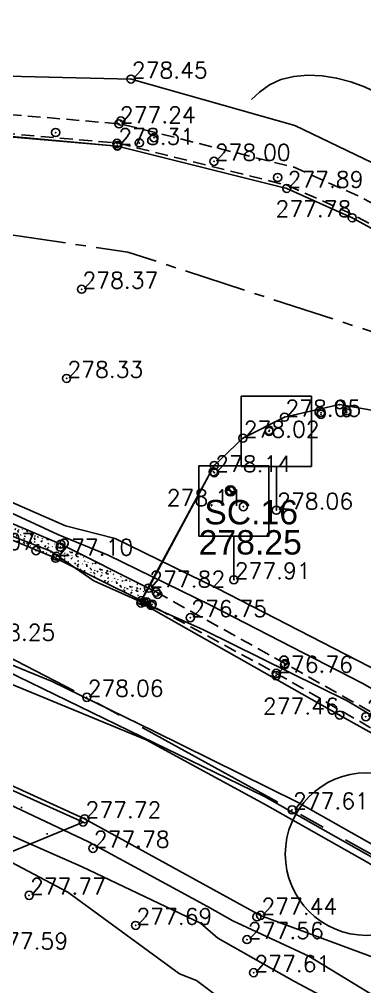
# Model space of a CAD drawing. Header units: millimetres. Extents: x 524954 to 526204, y 9523489 to 9524010.
# Drawn here: x 525229.7 to 525250.9, y 9523740.3 to 9523799.8 of the extents above; entities that cross this region are included whole.
import ezdxf
from ezdxf.enums import TextEntityAlignment as Align

# ---------------------------------------------------------------- set-up
doc = ezdxf.new("R2010")
doc.units = ezdxf.units.MM
doc.header["$PDMODE"] = 32
doc.header["$PDSIZE"] = 0.5
doc.linetypes.add('AXES2', pattern=[28.575, 19.05, -3.175, 3.175, -3.175])
doc.linetypes.add('CACHE2', pattern=[4.7625, 3.175, -1.5875])
for name, color, linetype in [('Axe_Route_Existante', 1, 'AXES2'), ('Bord_Route_Existante', 6, 'Continuous'), ('Caniveau', 5, 'CACHE2'), ('CN_02_00', 4, 'Continuous'), ('PLUME_1', 7, 'Continuous'), ('PLUME_3', 4, 'Continuous'), ('PLUME_4', 3, 'Continuous'), ('PLUME_5', 6, 'Continuous'), ('PLUME_6', 2, 'Continuous'), ('Signalisation', 7, 'Continuous'), ('TopoAlt', 3, 'Continuous'), ('TopoAlt polygo', 7, 'Continuous'), ('TOPOJIS', 7, 'Continuous'), ('TOPOJIS polygo', 1, 'Continuous'), ('TopoMat polygo', 1, 'Continuous')]:
    doc.layers.add(name, color=color, linetype=linetype)
doc.layers.add('Bord_Route_Existante_POLY3D', color=6, linetype='Continuous', plot=False)
doc.layers.add('Trottoir', color=7, linetype='Continuous', true_color=0xff6666)
doc.styles.add('Arial 1.0', font='arial.ttf', dxfattribs={"width": 0.99, "height": 1})
doc.styles.add('Simplex 1.0', font='Simplex.shx', dxfattribs={"width": 0.99, "height": 1})

# ---------------------------------------------------------------- blocks, each defined once
blk = doc.blocks.new('TCPOINT M')
at = {"color": 0}
blk.add_point((0, 0), dxfattribs=at)
at = {"layer": 'TopoAlt', "style": 'Simplex 1.0', "width": 0.99}
blk.add_attdef('ALT', (0.15, 0.15), '', height=1, dxfattribs=at)
blk = doc.blocks.new('TCPOINT polygo')
at = {"color": 0, "const_width": 0.075}
blk.add_lwpolyline([(0, 0.0375, 1), (0, -0.0375, 1)], format="xyb", close=True, dxfattribs=at)
at = {"color": 0}
blk.add_point((0, 0), dxfattribs=at)
at = {"layer": 'TopoAlt polygo', "style": 'Arial 1.0', "width": 0.99}
blk.add_attdef('ALT', (0.15, 0.15), '', height=2, dxfattribs=at)
at = {"layer": 'TopoMat polygo', "style": 'Arial 1.0', "width": 0.99}
blk.add_attdef('MAT', text='', height=2, dxfattribs=at).set_placement((0.15, -2.5), align=Align.TOP_LEFT)
blk = doc.blocks.new('t014')
at = {"color": 0, "const_width": 1.249375}
for points in [[(0, 0.625313, 0.414214), (-0.625313, 0, 1)], [(0, -0.625312, 0.414214), (0.625313, 0, 0.414214)]]:
    blk.add_lwpolyline(points, format="xyb", dxfattribs=at)
at = {"color": 0}
blk.add_circle((0, 0), 1.25, dxfattribs=at)

msp = doc.modelspace()

# ---------------------------------------------------------------- hatches: boundary and pattern name
at = {"layer": 'Bord_Route_Existante'}
h = msp.add_hatch(dxfattribs=at)
h.set_pattern_fill('ALEA', color=8, scale=0.5, style=0)
h.set_pattern_definition([(312, (0.5, 0), (5.8688856024, 1.247470143), [0, -3.75]), (67, (-0.25, 0.433), (-5.9552769074, -0.7312160615), [0, -6.25]), (153, (-0.25, 0.433), (0.3140157387, -5.991777206), [0, -5]), (180, (-0.25, -0.433), (3, -5.19615242), [0, -5]), (74, (-2, 0), (-5.821774355, -1.4515313743), [0, -5]), (286, (-2, 0), (5.821774355, -1.4515313743), [0, -5]), (52, (1, -1.732), (-5.9416084103, 0.835038604), [0, -6.25]), (300, (1, 1.732), (5.9999999977, -1.4e-09), [0, -5]), (175, (1, 1.732), (2.5357095707, -5.4378467195), [0, -5]), (114, (0.25, 1.299), (-5.9671313697, 0.6271707807), [0, -2.5]), (248, (0.25, -1.299), (3.6939688494, -4.7280645206), [0, -3.1])])
h.paths.add_polyline_path([(525206.458, 9523729.169), (525202.714, 9523720.535), (525199.802, 9523714.653), (525196.267, 9523706.744), (525203.431, 9523703.543), (525203.876, 9523705.398), (525204.915, 9523708.694), (525208.962, 9523717.669), (525219.81, 9523740.971), (525221.696, 9523745.496), (525233.613, 9523750.417), (525215.23, 9523758.673), (525216.362, 9523756.555), (525217.008, 9523753.625), (525216.18, 9523749.234), (525212.973, 9523742.341)])
at = {"layer": 'Caniveau', "linetype": 'ByBlock', "ltscale": 0.25}
h = msp.add_hatch(dxfattribs=at)
h.set_pattern_fill('HAIE', color=256, scale=1.5, angle=15, style=0)
h.set_pattern_definition([(124.29004622, (1.014315, 0.277555), (-15.293218087377, 22.30173716473923), [0.0905085, -31.69392165]), (176.565051177, (0.2734, 1.4903), (-1.448888739435, -0.388228567652), [0.094695, -4.64872149026]), (121.927513064, (0.17885, 1.496014), (-10.8425263371845, 17.28263934204195), [0.10269, -35.95975584045]), (126.250505507, (0.631744, 0.169275), (-4.8389203171242, 6.4679865618761), [0.1297425, -28.8400693737]), (43.4429286244, (0.21172, 0.96068), (13.6084047277852, 12.96384668075138), [0.11664, -40.82539219185]), (98.6598082541, (0.22912, 0.84592), (-0.3882285676543, 1.448888739434), [0.11607, -13.4670077072]), (43.0724869359, (0.83904, 1.70824), (16.1179536390994, 15.18919255559585), [0.0726255, -25.4273745]), (84.4439547804, (1.2538, 0.40807), (0.2842030364745, 4.7348947859612), [0.07305, -12.74295561798]), (137.905242923, (1.256676, 0.479656), (-4.0624631818282, 3.57020908299136), [0.086475, -30.28621009695]), (150, (1.2926, 0.6264), (-1.44888873943, -0.38822856765), [0.0544155, -2.06690484356]), (171.250505507, (1.131025, 1.543215), (-25.89981980446587, 3.93056409362894), [0.116805, -40.85269585125]), (60, (0.9734, 1.4876), (-0.38822856765, 1.44888873943), [0.084633, -2.03668734356]), (63.3664606634, (1.04099, 1.2846), (7.0363926348268, 14.3087098890701), [0.05142, -18.0109718682]), (49.6951535312, (1.11781, 1.03094), (11.7712874207194, 14.02450685250895), [0.067575, -23.6495074512]), (143.290163192, (0.422714, 1.609965), (-7.7366977959753, 5.69152942658283), [0.06918, -36.2419753107]), (87.2553283749, (0.785944, 0.848996), (1.60119268767716, 34.5931522410971), [0.11217, -39.2610442452]), (130.346175942, (0.79134, 0.96101), (-2.2253458747472, 2.50954891121583), [0.08988, -31.4458140624]), (130.016893478, (1.06139, 0.69732), (-2.2253458747352, 2.5095489112154), [0.13194, -24.6974780358]), (56.1859251657, (1.03597, 0.65945), (1.060660171784, 1.837117307093), [0.045405, -15.89981371905]), (78.434948823, (1.0232, 0.49226), (-0.388228567653, 1.448888739434), [0.0286695, -3.32543246625]), (146.185925166, (0.63713, 0.44636), (-1.8371173070985, 1.0606601717743), [0.090855, -15.85436371905]), (174.44395478, (0.67993, 0.61705), (-4.7348947859592, 0.2842030365075), [0.073053, -12.74295261798]), (34.7988763545, (0.392334, 0.69927), (14.38486186310108, 10.06606920187948), [0.050085, -39.8059057668]), (131.565051177, (0.5082, 1.0268), (-1.837117307086, 1.060660171782), [0.0286695, -3.32543246625]), (60, (0.6443, 1.196), (-0.38822856765, 1.44888873943), [0.0362775, -2.08504284356]), (71.309932474, (0.8487, 1.12684), (0.672431604126, 3.28600604652), [0.0308685, -5.3774584132]), (146.185925166, (0.60991, 1.45669), (-1.8371173070985, 1.0606601717743), [0.045465, -15.89975371905]), (15, (0.216, 1.2225), (-0.38822856765, 1.44888873943), [0.075, -1.425]), (161.309932474, (0.03296, 0.1739), (-3.28600604652, 0.672431604126), [0.092355, -5.3159719132]), (158.130102354, (-0.01632, 0.7048), (-5.123123353604, 1.73309177592), [0.106836, -7.393164]), (51.3843518158, (-0.178414, 0.66585), (4.63086925477394, 5.8995804889095), [0.1008255, -35.3004456636]), (151.73570459, (-0.18076, 0.988105), (-29.0056483458238, 15.52167400838734), [0.099864, -34.91798859]), (40.7099537808, (-0.21255, 1.33803), (2.5095489112126, 2.2253458747396), [0.13764, -44.81233219125]), (142.405356631, (0.18647, 0.29455), (-19.53585877371486, 14.9532679362278), [0.0915, -32.0099018385]), (60, (0.2564, 0.0833), (-0.38822856765, 1.44888873943), [0.0423165, -2.07900384355]), (168.434948823, (0.15775, 0.6497), (-1.448888739433, -0.388228567656), [0.0381525, -3.31594946625]), (182.471192291, (0.30467, 0.29967), (-7.632672264823, -0.492254098855), [0.11832, -13.71099668593]), (60, (0.0374, 1.0194), (-0.38822856765, 1.44888873943), [0.1060665, -2.01525384356])])
h.paths.add_polyline_path([(525221.969, 9523771.863), (525232.243, 9523767.51), (525237.635, 9523764.809), (525237.194, 9523764.043), (525231.929, 9523766.65), (525221.578, 9523770.941)])

# ---------------------------------------------------------------- linework, layer by layer
at = {"layer": 'Axe_Route_Existante', "ltscale": 0.5, "flags": 128}
msp.add_lwpolyline([(524973.101, 9523802.49), (525007.26, 9523792.779), (525027.54, 9523787.364), (525056.127, 9523779.755), (525082.674, 9523773.102), (525107.546, 9523770.048), (525120.684, 9523770.139), (525151.777, 9523772.648), (525176.899, 9523773.894), (525199.324, 9523771.095), (525218.337, 9523765.264), (525227.192, 9523761.534), (525233.843, 9523758.094), (525246.468, 9523751.167), (525256.506, 9523745.531), (525267.014, 9523739.694), (525277.691, 9523733.704), (525288.849, 9523727.299), (525294.632, 9523724.022), (525301.927, 9523719.966), (525310.691, 9523715.333), (525328.32, 9523705.784), (525328.32, 9523705.784), (525337.316, 9523700.691), (525351.138, 9523692.703), (525363.696, 9523685.45), (525368.801, 9523682.627), (525375.475, 9523679.109), (525390.225, 9523670.468), (525400.9, 9523665.019), (525419.619, 9523658.456), (525435.368, 9523656.046), (525454.334, 9523656.625), (525476.288, 9523660.734), (525488.784, 9523664.768), (525501.859, 9523668.012), (525521.809, 9523675.315), (525541.116, 9523687.802), (525552.62, 9523697.708), (525562.351, 9523710.18), (525568.681, 9523722.572), (525575.059, 9523738.704), (525576.995, 9523751.051), (525577.798, 9523776.069), (525576.166, 9523799.52), (525574.181, 9523815.429), (525572.049, 9523834.204), (525569.92, 9523851.041), (525567.326, 9523868.19), (525565.579, 9523885.379), (525563.689, 9523903.219), (525561.356, 9523920.701), (525558.839, 9523938.161)], dxfattribs=at)
at = {"layer": 'Axe_Route_Existante', "ltscale": 0.2, "flags": 128}
msp.add_lwpolyline([(525160.389, 9523785.573), (525205.797, 9523788.476), (525217.621, 9523788.238), (525236.372, 9523785.487), (525254.986, 9523779.404), (525273.087, 9523770.44), (525292.33, 9523759.946), (525308.092, 9523751.255), (525324.048, 9523742.079), (525331.063, 9523738.206), (525341.621, 9523732.26), (525352.065, 9523726.389), (525361.763, 9523720.953), (525371.128, 9523715.674), (525380.291, 9523710.543), (525400.244, 9523698.831), (525414.858, 9523691.369), (525425.413, 9523686.737), (525431.187, 9523683.889)], dxfattribs=at)
at = {"layer": 'Bord_Route_Existante', "flags": 128}
for points in [[(525223.837, 9523793.03), (525235.719, 9523792.006), (525246.137, 9523789.401), (525250.161, 9523787.597), (525257.166, 9523783.785), (525275.212, 9523773.506), (525275.212, 9523773.506), (525285.425, 9523767.672), (525293.84, 9523763.083), (525309.856, 9523753.919), (525310.729, 9523753.366), (525319.14, 9523747.738), (525328.11, 9523742.331), (525328.11, 9523742.331), (525328.11, 9523742.331), (525336.826, 9523737.429), (525346.028, 9523732.316), (525354.526, 9523727.648)], [(525279.275, 9523738.75), (525269.224, 9523746.013), (525260.296, 9523750.907), (525260.296, 9523750.907), (525260.296, 9523750.907), (525249.386, 9523756.998), (525249.386, 9523756.998), (525237.175, 9523763.898), (525237.194, 9523764.044), (525241.682, 9523772.358), (525243.437, 9523774.035), (525246.002, 9523775.33), (525249.388, 9523776.099), (525253.199, 9523775.441), (525270.632, 9523766.582), (525281.73, 9523760.714), (525290.568, 9523756.324), (525306.727, 9523748.07), (525323.073, 9523740.103)], [(525286.283, 9523724.592), (525277.74, 9523728.73), (525253.667, 9523741.25), (525253.096, 9523741.492), (525244.526, 9523744.675), (525233.71, 9523750.617), (525223.366, 9523755.337), (525215.23, 9523758.673), (525209.606, 9523761.576), (525201.582, 9523763.975), (525193.808, 9523765.63), (525185.186, 9523766.761), (525176.444, 9523767.315)]]:
    msp.add_lwpolyline(points, dxfattribs=at)
msp.add_lwpolyline([(525206.458, 9523729.169), (525202.714, 9523720.535), (525199.802, 9523714.653), (525196.267, 9523706.744), (525203.431, 9523703.543), (525203.876, 9523705.398), (525204.915, 9523708.694), (525208.962, 9523717.669), (525219.81, 9523740.971), (525221.696, 9523745.496), (525233.613, 9523750.417), (525215.23, 9523758.673), (525216.362, 9523756.555), (525217.008, 9523753.625), (525216.18, 9523749.234), (525212.973, 9523742.341)], close=True, dxfattribs=at)
at = {"layer": 'Bord_Route_Existante_POLY3D'}
for points in [[(525223.846, 9523793.096, 278.57), (525235.719, 9523792.006, 278.18), (525246.137, 9523789.401, 277.89), (525250.161, 9523787.597, 277.78), (525257.166, 9523783.785, 277.56), (525275.212, 9523773.506, 277.13), (525285.425, 9523767.672, 276.97), (525293.84, 9523763.083, 276.63), (525309.856, 9523753.919, 276.23), (525310.239, 9523753.698, 276.06), (525310.729, 9523753.366, 276.19), (525319.14, 9523747.738, 275.68), (525328.11, 9523742.331, 275.43), (525336.826, 9523737.429, 275.38), (525346.028, 9523732.316, 275.46), (525354.526, 9523727.648, 275.47)], [(525279.275, 9523738.75, 276.9), (525269.224, 9523746.013, 276.92), (525268.338, 9523746.539, 276.96), (525260.296, 9523750.907, 277.14), (525249.386, 9523756.998, 277.46), (525237.175, 9523763.898, 277.84), (525237.194, 9523764.044, 277.83), (525237.634, 9523764.809, 277.82), (525241.682, 9523772.358, 277.98), (525243.437, 9523774.035, 278.02), (525246.002, 9523775.33, 278.05), (525249.388, 9523776.099, 278), (525253.199, 9523775.441, 277.91), (525270.632, 9523766.582, 277.43), (525281.73, 9523760.714, 277.24), (525284.879, 9523759.079, 277.13), (525290.568, 9523756.324, 276.82), (525306.727, 9523748.07, 276.21), (525323.073, 9523740.103, 275.6)], [(525125.167, 9523764.211, 281.6), (525144.506, 9523765.617, 280.96), (525155.934, 9523766.66, 280.57), (525166.063, 9523767.401, 280.21), (525176.444, 9523767.315, 279.84), (525180.8, 9523767.044, 279.62), (525185.186, 9523766.761, 279.51), (525193.808, 9523765.63, 279.25), (525201.582, 9523763.975, 278.97), (525205.234, 9523762.825, 278.77), (525209.606, 9523761.576, 278.65), (525215.23, 9523758.673, 278.32), (525223.366, 9523755.337, 278), (525233.71, 9523750.617, 277.72), (525244.526, 9523744.675, 277.44), (525253.096, 9523741.492, 277.25), (525253.667, 9523741.25, 277.24), (525277.74, 9523728.73, 276.85), (525286.283, 9523724.592, 276.77)]]:
    msp.add_polyline3d(points, dxfattribs=at)
msp.add_polyline3d([(525206.458, 9523729.169, 0), (525202.714, 9523720.535, 272.86), (525199.802, 9523714.653, 271.79), (525198.024, 9523710.625, 271.22), (525196.267, 9523706.744, 0), (525203.431, 9523703.543, 0), (525203.876, 9523705.398, 270.94), (525204.915, 9523708.694, 271.29), (525208.962, 9523717.669, 272.8), (525219.81, 9523740.971, 276.94), (525221.696, 9523745.496, 277.25), (525233.613, 9523750.417, 277.8), (525215.23, 9523758.673, 278.32), (525216.362, 9523756.555, 0), (525217.008, 9523753.625, 0), (525216.18, 9523749.234, 0), (525212.973, 9523742.341, 0)], close=True, dxfattribs=at)
at = {"layer": 'Caniveau', "ltscale": 0.25, "flags": 128}
for points in [[(524978.921, 9523818.749), (525007.12, 9523808.984), (525050.049, 9523797.236), (525059.403, 9523794.608), (525066.071, 9523792.798), (525071.256, 9523791.666), (525075.778, 9523790.605), (525082.17, 9523789.332), (525091.46, 9523787.968), (525094.462, 9523787.615), (525106.129, 9523786.717), (525119.032, 9523786.55), (525127.277, 9523786.92), (525130.781, 9523787.148), (525144.254, 9523788.692), (525157.053, 9523789.824), (525159.565, 9523789.96), (525186.295, 9523791.678), (525194.148, 9523792.321), (525204.801, 9523793.175), (525211.059, 9523793.613), (525217.049, 9523794.156), (525223.871, 9523794.405), (525235.946, 9523793.365), (525246.588, 9523790.704), (525250.771, 9523788.828), (525257.796, 9523785.005), (525267.26, 9523779.721), (525275.934, 9523774.674), (525286.15, 9523769.083)], [(524978.535, 9523817.634), (525006.771, 9523807.856), (525049.734, 9523796.099), (525059.089, 9523793.471), (525065.79, 9523791.652), (525070.996, 9523790.516), (525075.528, 9523789.452), (525081.969, 9523788.169), (525091.305, 9523786.798), (525094.348, 9523786.441), (525106.076, 9523785.538), (525119.051, 9523785.37), (525127.341, 9523785.742), (525130.887, 9523785.973), (525144.373, 9523787.518), (525157.137, 9523788.647), (525159.635, 9523788.783), (525186.381, 9523790.501), (525194.243, 9523791.145), (525204.889, 9523791.999), (525211.154, 9523792.437), (525217.124, 9523792.978), (525223.842, 9523793.224), (525235.751, 9523792.198), (525246.2, 9523789.585), (525250.247, 9523787.77), (525257.255, 9523783.957), (525267.01, 9523778.976), (525275.314, 9523773.67), (525285.519, 9523767.841)], [(525238.108, 9523764.572), (525237.67, 9523764.792)], [(525237.811, 9523763.738), (525237.219, 9523764.031)], [(525238.108, 9523764.572), (525246.03, 9523760.166), (525254.503, 9523755.387), (525265.105, 9523749.458), (525273.207, 9523745.329), (525283.669, 9523739.451), (525298.015, 9523735.512), (525304.912, 9523733.807)], [(525304.371, 9523733.048), (525297.119, 9523735.043), (525283.354, 9523738.561), (525272.627, 9523744.407), (525272.605, 9523744.427), (525264.616, 9523748.712), (525254.056, 9523754.627), (525245.493, 9523759.567), (525237.811, 9523763.738)]]:
    msp.add_lwpolyline(points, dxfattribs=at)
at = {"layer": 'Caniveau', "linetype": 'ByBlock', "ltscale": 0.25, "flags": 128}
msp.add_lwpolyline([(525221.969, 9523771.863), (525232.243, 9523767.51), (525237.635, 9523764.809), (525237.194, 9523764.043), (525231.929, 9523766.65), (525221.578, 9523770.941)], close=True, dxfattribs=at)
at = {"layer": 'CN_02_00', "elevation": 278, "flags": 128}
msp.add_lwpolyline([(525243.969, 9523794.88), (525244.453, 9523795.335), (525245.076, 9523795.769), (525245.782, 9523796.097), (525246.569, 9523796.294), (525247.419, 9523796.367), (525248.305, 9523796.327), (525249.2, 9523796.187), (525250.081, 9523795.958), (525250.92, 9523795.653), (525251.691, 9523795.283)], dxfattribs=at)
at = {"layer": 'PLUME_1'}
msp.add_lwpolyline([(525200.32, 9523770.31), (525203.883, 9523769.567), (525225.021, 9523761.585), (525244.771, 9523751.997), (525251.046, 9523748.445), (525396.484, 9523665.312), (525416.271, 9523655.226), (525436.946, 9523646.708), (525458.473, 9523640.258), (525480.389, 9523635.341)], dxfattribs=at)
msp.add_circle((525251.046, 9523748.445), 5, dxfattribs=at)
at = {"layer": 'PLUME_3'}
for points in [[(525350.916, 9523692.066), (525342.038, 9523696.932), (525333.659, 9523701.835), (525324.781, 9523706.702), (525315.867, 9523712.067), (525307.487, 9523716.97), (525298.61, 9523721.837), (525290.23, 9523726.74), (525281.353, 9523731.606), (525272.475, 9523736.473), (525264.059, 9523741.875), (525255.181, 9523746.741), (525251.509, 9523748.98), (525246.802, 9523751.644), (525237.961, 9523756.012), (525231.722, 9523759.066), (525228.621, 9523760.344), (525219.317, 9523764.177), (525211.047, 9523767.584), (525210.013, 9523768.009), (525203.847, 9523770.066), (525200.284, 9523770.809)], [(525200.356, 9523769.811), (525203.92, 9523769.069), (525209.587, 9523766.976), (525218.891, 9523763.143), (525224.558, 9523761.05), (525228.195, 9523759.31), (525237.498, 9523755.477), (525244.807, 9523751.499), (525246.376, 9523750.61), (525251.083, 9523747.946), (525254.755, 9523745.707), (525263.633, 9523740.841), (525272.012, 9523735.938), (525280.89, 9523731.071), (525289.306, 9523725.67), (525298.184, 9523720.803), (525307.062, 9523715.936), (525315.441, 9523711.033), (525324.319, 9523706.167), (525332.698, 9523701.264), (525341.612, 9523695.898), (525350.49, 9523691.032), (525358.869, 9523686.129)]]:
    msp.add_lwpolyline(points, dxfattribs=at)
at = {"layer": 'PLUME_4'}
for points in [[(525343.912, 9523705.592), (525337.601, 9523709.643), (525329.222, 9523714.546), (525320.806, 9523719.948), (525311.928, 9523724.814), (525303.513, 9523730.216), (525294.635, 9523735.082), (525286.256, 9523739.985), (525277.341, 9523745.351), (525268.962, 9523750.254), (525260.084, 9523755.12), (525256.412, 9523757.359), (525251.206, 9523759.987), (525241.83, 9523764.817), (525235.591, 9523767.871), (525232.526, 9523768.65), (525222.687, 9523772.945), (525213.955, 9523775.817), (525212.921, 9523776.243), (525206.755, 9523778.3), (525203.192, 9523779.042)], [(525355.356, 9523699.91), (525348.619, 9523702.927), (525349.081, 9523703.462), (525346.479, 9523704.776), (525344.375, 9523706.127), (525343.912, 9523705.592), (525337.601, 9523709.643), (525329.222, 9523714.546), (525320.806, 9523719.948), (525311.928, 9523724.814), (525303.513, 9523730.216), (525294.635, 9523735.082), (525286.256, 9523739.985), (525277.341, 9523745.351), (525268.962, 9523750.254), (525260.084, 9523755.12), (525256.412, 9523757.359), (525251.206, 9523759.987), (525241.83, 9523764.817), (525235.591, 9523767.871), (525232.526, 9523768.65), (525222.687, 9523772.945)], [(525197.448, 9523761.578), (525201.012, 9523760.835), (525206.715, 9523758.243), (525215.557, 9523753.876), (525220.726, 9523751.746), (525224.325, 9523750.505), (525232.668, 9523746.101), (525239.551, 9523741.088), (525240.585, 9523740.663), (525244.829, 9523737.463), (525248.502, 9523735.224), (525256.954, 9523729.324), (525264.907, 9523723.387), (525272.009, 9523715.383), (525283.551, 9523715.223), (525291.967, 9523709.821), (525301.27, 9523705.988), (525310.112, 9523701.62), (525319.416, 9523697.788), (525327.405, 9523691.352), (525335.784, 9523686.449), (525344.699, 9523681.084), (525351.727, 9523674.077)], [(525197.448, 9523761.578), (525201.012, 9523760.835), (525206.715, 9523758.243), (525215.557, 9523753.876), (525220.726, 9523751.746), (525224.325, 9523750.505), (525232.668, 9523746.101), (525239.551, 9523741.088), (525240.585, 9523740.663), (525244.829, 9523737.463), (525248.502, 9523735.224), (525256.954, 9523729.324), (525264.907, 9523723.387), (525272.009, 9523715.383), (525283.551, 9523715.223), (525291.967, 9523709.821), (525301.27, 9523705.988), (525310.112, 9523701.62), (525319.416, 9523697.788), (525327.405, 9523691.352), (525335.784, 9523686.449), (525344.699, 9523681.084), (525351.727, 9523674.077)]]:
    msp.add_lwpolyline(points, dxfattribs=at)
at = {"layer": 'PLUME_5'}
for points in [[(525354.505, 9523697.842), (525345.59, 9523703.207), (525336.713, 9523708.074), (525328.333, 9523712.977), (525319.456, 9523717.844), (525311.076, 9523722.747), (525302.162, 9523728.112), (525293.284, 9523732.979), (525284.905, 9523737.882), (525276.027, 9523742.748), (525267.648, 9523747.651), (525258.77, 9523752.518), (525255.098, 9523754.756), (525249.856, 9523757.883), (525241.015, 9523762.251), (525234.277, 9523765.269), (525231.638, 9523767.081), (525221.836, 9523770.878), (525213.067, 9523774.248), (525212.532, 9523774.711), (525206.402, 9523776.269), (525202.802, 9523777.51)], [(525197.801, 9523763.609), (525201.401, 9523762.368), (525207.567, 9523760.311), (525216.336, 9523756.94), (525222.003, 9523754.847), (525225.639, 9523753.108), (525233.946, 9523749.202), (525241.255, 9523745.223), (525242.824, 9523744.335), (525247.494, 9523742.169), (525251.166, 9523739.931), (525260.081, 9523734.566), (525268.46, 9523729.663), (525277.338, 9523724.796), (525286.216, 9523719.929), (525294.595, 9523715.026), (525303.509, 9523709.661), (525311.888, 9523704.758), (525320.766, 9523699.891), (525329.644, 9523695.025), (525338.023, 9523690.122), (525346.901, 9523685.255), (525355.316, 9523679.853)]]:
    msp.add_lwpolyline(points, dxfattribs=at)
at = {"layer": 'PLUME_6'}
for points in [[(525354.894, 9523699.375), (525346.515, 9523704.278), (525337.637, 9523709.144), (525328.759, 9523714.011), (525320.344, 9523719.412), (525311.466, 9523724.279), (525303.087, 9523729.182), (525294.209, 9523734.049), (525285.83, 9523738.952), (525276.915, 9523744.317), (525268.038, 9523749.184), (525259.658, 9523754.087), (525255.487, 9523756.289), (525250.781, 9523758.953), (525241.404, 9523763.783), (525235.165, 9523766.837), (525232.064, 9523768.115), (525222.724, 9523772.447), (525213.457, 9523775.781), (525212.958, 9523775.744), (525206.792, 9523777.801), (525203.192, 9523779.042)], [(525197.412, 9523762.076), (525201.012, 9523760.835), (525206.679, 9523758.742), (525215.946, 9523755.408), (525221.115, 9523753.279), (525224.751, 9523751.539), (525233.556, 9523747.669), (525240.829, 9523744.19), (525241.899, 9523743.265), (525246.606, 9523740.601), (525250.777, 9523738.398), (525259.156, 9523733.495), (525268.034, 9523728.629), (525276.413, 9523723.726), (525285.327, 9523718.361), (525294.205, 9523713.494), (525302.584, 9523708.591), (525311.462, 9523703.724), (525319.841, 9523698.821), (525328.756, 9523693.456), (525337.135, 9523688.553), (525346.013, 9523683.686), (525354.891, 9523678.82)]]:
    msp.add_lwpolyline(points, dxfattribs=at)
at = {"layer": 'Signalisation', "color": 0, "linetype": 'Continuous'}
for p, q in [((525245.498, 9523772.299, 278.06), (525245.498, 9523769.609, 278.06)), ((525242.884, 9523768.015, 277.91), (525242.884, 9523765.325, 277.91))]:
    msp.add_line(p, q, dxfattribs=at)
at = {"layer": 'Signalisation', "color": 0}
for points, elevation in [([(525247.656, 9523776.614), (525243.341, 9523776.614), (525243.341, 9523772.299), (525247.656, 9523772.299)], 278.06), ([(525245.041, 9523772.33), (525240.726, 9523772.33), (525240.726, 9523768.015), (525245.041, 9523768.015)], 277.91)]:
    msp.add_lwpolyline(points, close=True, dxfattribs=dict(at, elevation=elevation))
at = {"layer": 'Trottoir', "ltscale": 0.25, "flags": 128}
msp.add_lwpolyline([(525109.407, 9523788.924), (525126.934, 9523789.003), (525126.934, 9523789.003), (525140.593, 9523790.596), (525194.008, 9523793.838), (525194.008, 9523793.838), (525194.008, 9523793.838), (525194.008, 9523793.838), (525194.008, 9523793.838), (525210.743, 9523795.795), (525210.743, 9523795.795), (525210.743, 9523795.795), (525223.913, 9523796.423), (525236.56, 9523796.129), (525246.634, 9523793.271), (525254.607, 9523789.446), (525268.338, 9523781.556), (525268.338, 9523781.556), (525283.706, 9523772.799), (525283.706, 9523772.799), (525283.706, 9523772.799)], dxfattribs=at)

# ---------------------------------------------------------------- block references
at = {"layer": 'TOPOJIS'}
ref = msp.add_blockref('TCPOINT M', (525236.56, 9523796.129, 278.45), dxfattribs=at)
ref.add_attrib('ALT', '278.45', (525236.61, 9523796.179, 278.45), dxfattribs={"layer": 'TopoAlt', "height": 1, "style": 'Simplex 1.0', "width": 0.99})
ref = msp.add_blockref('TCPOINT M', (525235.822, 9523793.376, 277.24), dxfattribs=at)
ref.add_attrib('ALT', '277.24', (525235.872, 9523793.426, 277.24), dxfattribs={"layer": 'TopoAlt', "height": 1, "style": 'Simplex 1.0', "width": 0.99})
for p in [(525235.933, 9523793.548, 278.32), (525231.929, 9523792.843, 278.22), (525237.969, 9523792.526, 277.07), (525235.7, 9523792.179, 277.26), (525235.719, 9523792.006, 278.18), (525237.074, 9523792.205, 278.09), (525245.579, 9523790.075, 276.84), (525249.388, 9523776.099, 278), (525249.827, 9523775.716, 278.08), (525248.243, 9523775.505, 278.14), (525248.251, 9523775.612, 278.13), (525249.824, 9523775.599, 278.08), (525245.057, 9523774.52, 278.19), (525245.053, 9523774.45, 278.19), (525241.682, 9523772.358, 277.98), (525241.624, 9523771.969, 278.14), (525232.243, 9523767.51, 277.94), (525232.212, 9523767.331, 277.12), (525231.929, 9523766.65, 278), (525238.108, 9523764.572, 277.82), (525238.195, 9523764.429, 276.86), (525237.175, 9523763.898, 277.84), (525237.194, 9523764.044, 277.83), (525237.365, 9523763.953, 277.94), (525237.513, 9523763.962, 277.94), (525237.86, 9523763.823, 276.86), (525237.811, 9523763.738, 277.8), (525245.995, 9523760.09, 276.76), (525246.03, 9523760.166, 277.57), (525245.485, 9523759.425, 277.54), (525233.613, 9523750.417, 277.8), (525244.302, 9523744.588, 277.55)]:
    msp.add_blockref('TCPOINT M', p, dxfattribs=at)
ref = msp.add_blockref('TCPOINT M', (525235.728, 9523792.047, 278.31), dxfattribs=at)
ref.add_attrib('ALT', '278.31', (525235.778, 9523792.097, 278.31), dxfattribs={"layer": 'TopoAlt', "height": 1, "style": 'Simplex 1.0', "width": 0.99})
ref = msp.add_blockref('TCPOINT M', (525241.658, 9523791.067, 278), dxfattribs=at)
ref.add_attrib('ALT', '278.00', (525241.708, 9523791.117, 278), dxfattribs={"layer": 'TopoAlt', "height": 1, "style": 'Simplex 1.0', "width": 0.99})
ref = msp.add_blockref('TCPOINT M', (525246.137, 9523789.401, 277.89), dxfattribs=at)
ref.add_attrib('ALT', '277.89', (525246.187, 9523789.451, 277.89), dxfattribs={"layer": 'TopoAlt', "height": 1, "style": 'Simplex 1.0', "width": 0.99})
ref = msp.add_blockref('TCPOINT M', (525250.161, 9523787.597, 277.78), dxfattribs=at)
ref.add_attrib('ALT', '277.78', dxfattribs={"layer": 'TopoAlt', "height": 1, "style": 'Simplex 1.0', "width": 0.99}).set_placement((525250.111, 9523787.647, 277.78), align=Align.RIGHT)
ref = msp.add_blockref('TCPOINT M', (525233.523, 9523783.199, 278.37), dxfattribs=at)
ref.add_attrib('ALT', '278.37', (525233.573, 9523783.249, 278.37), dxfattribs={"layer": 'TopoAlt', "height": 1, "style": 'Simplex 1.0', "width": 0.99})
ref = msp.add_blockref('TCPOINT M', (525232.597, 9523777.713, 278.33), dxfattribs=at)
ref.add_attrib('ALT', '278.33', (525232.647, 9523777.763, 278.33), dxfattribs={"layer": 'TopoAlt', "height": 1, "style": 'Simplex 1.0', "width": 0.99})
ref = msp.add_blockref('TCPOINT M', (525246.002, 9523775.33, 278.05), dxfattribs=at)
ref.add_attrib('ALT', '278.05', (525246.052, 9523775.38, 278.05), dxfattribs={"layer": 'TopoAlt', "height": 1, "style": 'Simplex 1.0', "width": 0.99})
ref = msp.add_blockref('TCPOINT M', (525243.437, 9523774.035, 278.02), dxfattribs=at)
ref.add_attrib('ALT', '278.02', (525243.487, 9523774.085, 278.02), dxfattribs={"layer": 'TopoAlt', "height": 1, "style": 'Simplex 1.0', "width": 0.99})
ref = msp.add_blockref('TCPOINT M', (525241.69, 9523771.908, 278.14), dxfattribs=at)
ref.add_attrib('ALT', '278.14', (525241.74, 9523771.958, 278.14), dxfattribs={"layer": 'TopoAlt', "height": 1, "style": 'Simplex 1.0', "width": 0.99})
ref = msp.add_blockref('TCPOINT M', (525243.471, 9523769.82, 278.11), dxfattribs=at)
ref.add_attrib('ALT', '278.11', dxfattribs={"layer": 'TopoAlt', "height": 1, "style": 'Simplex 1.0', "width": 0.99}).set_placement((525243.421, 9523769.87, 278.11), align=Align.RIGHT)
ref = msp.add_blockref('TCPOINT M', (525245.498, 9523769.609, 278.06), dxfattribs=at)
ref.add_attrib('ALT', '278.06', (525245.548, 9523769.659, 278.06), dxfattribs={"layer": 'TopoAlt', "height": 1, "style": 'Simplex 1.0', "width": 0.99})
ref = msp.add_blockref('TCPOINT M', (525230.717, 9523767.118, 278.07), dxfattribs=at)
ref.add_attrib('ALT', '278.07', dxfattribs={"layer": 'TopoAlt', "height": 1, "style": 'Simplex 1.0', "width": 0.99}).set_placement((525230.667, 9523767.168, 278.07), align=Align.RIGHT)
ref = msp.add_blockref('TCPOINT M', (525231.976, 9523766.774, 277.1), dxfattribs=at)
ref.add_attrib('ALT', '277.10', (525232.026, 9523766.824, 277.1), dxfattribs={"layer": 'TopoAlt', "height": 1, "style": 'Simplex 1.0', "width": 0.99})
ref = msp.add_blockref('TCPOINT M', (525237.634, 9523764.809, 277.82), dxfattribs=at)
ref.add_attrib('ALT', '277.82', (525237.684, 9523764.859, 277.82), dxfattribs={"layer": 'TopoAlt', "height": 1, "style": 'Simplex 1.0', "width": 0.99})
ref = msp.add_blockref('TCPOINT M', (525242.884, 9523765.325, 277.91), dxfattribs=at)
ref.add_attrib('ALT', '277.91', (525242.934, 9523765.375, 277.91), dxfattribs={"layer": 'TopoAlt', "height": 1, "style": 'Simplex 1.0', "width": 0.99})
ref = msp.add_blockref('TCPOINT M', (525240.207, 9523762.994, 276.75), dxfattribs=at)
ref.add_attrib('ALT', '276.75', (525240.257, 9523763.044, 276.75), dxfattribs={"layer": 'TopoAlt', "height": 1, "style": 'Simplex 1.0', "width": 0.99})
ref = msp.add_blockref('TCPOINT M', (525227.192, 9523761.534, 278.25), dxfattribs=at)
ref.add_attrib('ALT', '278.25', (525227.242, 9523761.584, 278.25), dxfattribs={"layer": 'TopoAlt', "height": 1, "style": 'Simplex 1.0', "width": 0.99})
ref = msp.add_blockref('TCPOINT M', (525245.493, 9523759.567, 276.76), dxfattribs=at)
ref.add_attrib('ALT', '276.76', (525245.543, 9523759.617, 276.76), dxfattribs={"layer": 'TopoAlt', "height": 1, "style": 'Simplex 1.0', "width": 0.99})
ref = msp.add_blockref('TCPOINT M', (525233.843, 9523758.094, 278.06), dxfattribs=at)
ref.add_attrib('ALT', '278.06', (525233.893, 9523758.144, 278.06), dxfattribs={"layer": 'TopoAlt', "height": 1, "style": 'Simplex 1.0', "width": 0.99})
ref = msp.add_blockref('TCPOINT M', (525249.386, 9523756.998, 277.46), dxfattribs=at)
ref.add_attrib('ALT', '277.46', dxfattribs={"layer": 'TopoAlt', "height": 1, "style": 'Simplex 1.0', "width": 0.99}).set_placement((525249.336, 9523757.048, 277.46), align=Align.RIGHT)
ref = msp.add_blockref('TCPOINT M', (525250.996, 9523756.896, 276.56), dxfattribs=at)
ref.add_attrib('ALT', '276.56', (525251.046, 9523756.946, 276.56), dxfattribs={"layer": 'TopoAlt', "height": 1, "style": 'Simplex 1.0', "width": 0.99})
ref = msp.add_blockref('TCPOINT M', (525246.468, 9523751.167, 277.61), dxfattribs=at)
ref.add_attrib('ALT', '277.61', (525246.518, 9523751.217, 277.61), dxfattribs={"layer": 'TopoAlt', "height": 1, "style": 'Simplex 1.0', "width": 0.99})
ref = msp.add_blockref('TCPOINT M', (525233.71, 9523750.617, 277.72), dxfattribs=at)
ref.add_attrib('ALT', '277.72', (525233.76, 9523750.667, 277.72), dxfattribs={"layer": 'TopoAlt', "height": 1, "style": 'Simplex 1.0', "width": 0.99})
ref = msp.add_blockref('TCPOINT M', (525234.222, 9523748.803, 277.78), dxfattribs=at)
ref.add_attrib('ALT', '277.78', (525234.272, 9523748.853, 277.78), dxfattribs={"layer": 'TopoAlt', "height": 1, "style": 'Simplex 1.0', "width": 0.99})
ref = msp.add_blockref('TCPOINT M', (525230.297, 9523745.91, 277.77), dxfattribs=at)
ref.add_attrib('ALT', '277.77', (525230.347, 9523745.96, 277.77), dxfattribs={"layer": 'TopoAlt', "height": 1, "style": 'Simplex 1.0', "width": 0.99})
ref = msp.add_blockref('TCPOINT M', (525244.526, 9523744.675, 277.44), dxfattribs=at)
ref.add_attrib('ALT', '277.44', (525244.576, 9523744.725, 277.44), dxfattribs={"layer": 'TopoAlt', "height": 1, "style": 'Simplex 1.0', "width": 0.99})
ref = msp.add_blockref('TCPOINT M', (525236.843, 9523744.058, 277.69), dxfattribs=at)
ref.add_attrib('ALT', '277.69', (525236.893, 9523744.108, 277.69), dxfattribs={"layer": 'TopoAlt', "height": 1, "style": 'Simplex 1.0', "width": 0.99})
ref = msp.add_blockref('TCPOINT M', (525243.695, 9523743.186, 277.56), dxfattribs=at)
ref.add_attrib('ALT', '277.56', (525243.745, 9523743.236, 277.56), dxfattribs={"layer": 'TopoAlt', "height": 1, "style": 'Simplex 1.0', "width": 0.99})
ref = msp.add_blockref('TCPOINT M', (525227.975, 9523742.542, 277.59), dxfattribs=at)
ref.add_attrib('ALT', '277.59', (525228.025, 9523742.592, 277.59), dxfattribs={"layer": 'TopoAlt', "height": 1, "style": 'Simplex 1.0', "width": 0.99})
ref = msp.add_blockref('TCPOINT M', (525244.094, 9523741.148, 277.61), dxfattribs=at)
ref.add_attrib('ALT', '277.61', (525244.144, 9523741.198, 277.61), dxfattribs={"layer": 'TopoAlt', "height": 1, "style": 'Simplex 1.0', "width": 0.99})
at = {"layer": 'TOPOJIS polygo'}
ref = msp.add_blockref('TCPOINT polygo', (525242.673, 9523770.795, 278.25), dxfattribs=at)
ref.add_attrib('MAT', 'SC.16', (525241.065, 9523768.735, 278.25), dxfattribs={"layer": 'TopoMat polygo', "height": 1.5, "style": 'Arial 1.0', "width": 0.99})
ref.add_attrib('ALT', '278.25', dxfattribs={"layer": 'TopoAlt polygo', "height": 1.5, "style": 'Arial 1.0', "width": 0.99}).set_placement((525240.72, 9523768.378, 278.25), align=Align.TOP_LEFT)
at = {"layer": 'TOPOJIS polygo', "xscale": 0.25, "yscale": 0.25, "zscale": 0.25}
msp.add_blockref('t014', (525242.673, 9523770.795, 278.251), dxfattribs=at)

doc.saveas('drawing.dxf')
